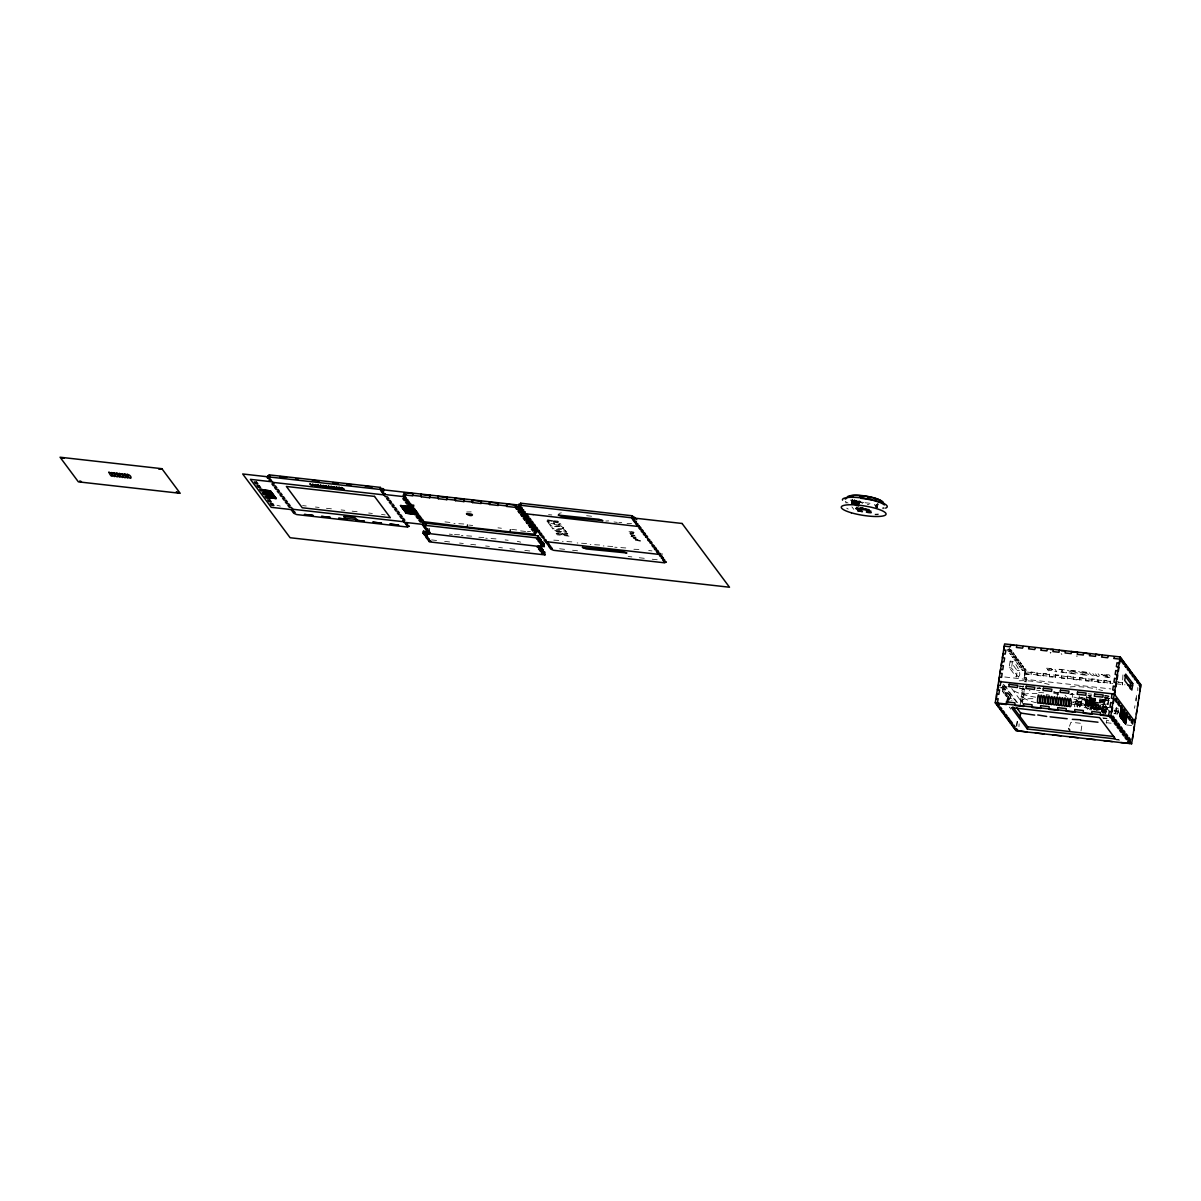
<?xml version="1.0" encoding="UTF-8"?>
<svg xmlns="http://www.w3.org/2000/svg" width="1201" height="1201" viewBox="0 0 1201 1201"><rect width="100%" height="100%" fill="white"/><g stroke="black" fill="none" stroke-linecap="round" stroke-linejoin="round"><path stroke-width="0.75" stroke-dasharray="5 3.75" d="M1009.17 699.207L1008.93 698.877M1009.35 707.074L1009.591 707.404M1009.831 707.719L1010.071 708.035M1010.296 708.35L1010.356 709.19M1095.567 709.626L1096.363 703.756L1095.282 702.285L1094.186 707.764L1095.567 709.626L1097.984 709.896L1098.78 704.026L1097.699 702.555L1095.282 702.285M852.2 499.166C850.263 504.78 852.47 500.427 854.451 504.915M851.734 503.354L852.215 499.526M851.869 503.564L852.44 499.931M852.064 503.759L852.65 500.141M852.32 503.985L852.89 500.352M852.62 504.195L853.205 500.562M852.98 504.405L853.551 500.787M853.386 504.63L854.241 499.181M853.836 504.855L854.692 499.406M854.331 505.081L855.202 499.631M854.872 505.306L855.743 499.856L860.306 501.252L861.087 502.664M855.457 505.516L856.328 500.081M856.088 505.741L856.944 500.292M856.748 505.951L857.604 500.502M857.439 506.161L858.295 500.712M858.16 506.372L859.015 500.922M858.91 506.567L859.766 501.117M875.679 508.038L876.415 504.375M876.235 507.903L876.805 504.27M876.58 507.783L877.15 504.15M876.88 507.663L877.451 504.03L878.216 504.825A18.345 3.843 9 0 0 879.778 504.675M877.12 507.528L877.691 503.895M877.3 507.377L878.006 503.579M1010.732 649.441L1010.386 651.618L1008.179 651.377L1008.525 649.186L1010.732 649.441L1011.903 651.017L1011.557 653.209L1009.365 652.954L1009.711 650.777L1011.903 651.017M1002.43 691.266L1002.775 689.089L1004.982 689.344L1004.637 691.521L1002.43 691.266L1003.766 693.067L1005.958 693.307L1006.303 691.13L1004.111 690.875L1003.766 693.067M1009.546 647.864L1009.2 650.041L1007.008 649.786L1008.179 651.377M1013.074 652.608L1012.728 654.785L1010.536 654.53L1010.882 652.353L1013.074 652.608L1014.26 654.185L1013.914 656.362L1011.707 656.121L1012.053 653.945L1014.26 654.185M1005.102 694.854L1005.447 692.677L1007.639 692.917L1007.294 695.109L1005.102 694.854L1006.438 696.655L1008.63 696.895L1008.975 694.718L1006.783 694.463L1006.438 696.655M1015.43 655.761L1015.085 657.953L1012.893 657.698L1013.239 655.521L1015.43 655.761L1016.601 657.352L1016.256 659.529L1014.064 659.289L1014.41 657.097L1016.601 657.352M1006.513 703.261L1007.684 696.46L1006.993 702M1007.234 702.315L1008.119 696.265L1010.311 696.505L1009.966 698.682L1007.774 698.442M1007.474 702.645L1007.984 697.616M1007.699 702.96L1008.645 697.736L1007.939 703.276M1009.095 700.228L1009.44 698.051L1011.647 698.306M1017.787 658.929L1017.442 661.105L1015.235 660.865L1015.581 658.688L1017.787 658.929L1018.958 660.505L1018.613 662.697L1016.421 662.442L1016.767 660.265L1018.958 660.505M1020.129 662.096L1019.784 664.273L1017.592 664.033L1017.938 661.841L1020.129 662.096L1021.315 663.673L1020.97 665.849L1018.763 665.609L1019.109 663.432L1021.315 663.673M1022.486 665.249L1022.141 667.441L1019.949 667.186L1020.295 665.009L1022.486 665.249L1023.672 666.84L1023.327 669.017L1021.12 668.777L1021.466 666.585L1023.672 666.84M1024.843 668.417L1024.498 670.593L1022.306 670.353L1022.652 668.176L1024.843 668.417L1026.014 669.993L1025.669 672.185L1023.477 671.929L1023.822 669.753L1026.014 669.993M1016.361 725.869L1017.052 721.501L1019.244 721.756L1018.958 726.65M1022.952 701.444L1020.355 700.663L1020.97 696.79L1023.552 697.556L1020.97 696.79M1023.552 697.556L1024.168 693.683L1021.586 692.902L1022.201 689.029L1024.393 689.269M1026.014 682.048L1026.63 678.175L1024.033 677.394L1024.993 671.329M1016.752 726.395L1017.908 719.129M1020.129 705.077L1023.207 685.681M1021.601 701.129L1022.441 695.889M1024.183 690.56L1022.546 700.904L1020.355 700.663M1110.144 680.922L1110.189 683.639L1110.144 680.922L1104.064 680.246L1104.109 682.949L1098.029 682.273L1097.984 679.556L1091.904 678.865L1091.949 681.583L1085.869 680.892L1085.824 678.19L1079.729 677.499L1079.789 680.216L1073.709 679.526L1073.649 676.809L1067.569 676.133L1067.614 678.835L1061.534 678.16L1061.489 675.442L1055.409 674.752L1055.454 677.469L1049.374 676.794L1049.329 674.076L1043.249 673.386L1043.294 676.103L1037.214 675.412L1037.169 672.71L1031.074 672.02L1031.134 674.737L1025.053 674.046L1023.477 671.929M1031.134 674.737L1031.074 672.02M1037.169 672.71L1037.214 675.412M1043.249 673.386L1043.294 676.103M1049.329 674.076L1049.374 676.794M1055.409 674.752L1055.454 677.469M1057.496 695.769L1058.306 692.196M1061.489 675.442L1061.534 678.16M1067.569 676.133L1067.614 678.835M1073.649 676.809L1073.709 679.526M1072.238 697.436L1072.793 693.953A23.945 5.014 9 0 1 1071.802 693.577M1069.475 726.26L1070.962 722.251L1081.155 723.332L1082.011 724.638L1081.11 730.418A1.561 1.486 -36.6 0 1 1080.9 730.974M1075.255 701.849L1074.415 707.074A23.945 5.014 9 0 1 1076.621 705.452L1077.417 700.213M1079.729 677.499L1079.789 680.216M1076.396 699.643L1075.225 707.104A22.684 4.759 9 0 1 1107.382 707.929M1077.552 706.278L1078.543 699.988M1108.103 707.764A23.945 5.014 9 0 0 1081.185 704.732L1072.538 702.135L1078.528 701.159L1079.369 695.934M1079.684 706.623L1081.155 697.316M1081.185 704.732L1082.011 699.492L1073.364 696.895M1085.824 678.19L1085.869 680.892M1105.025 697.961C1108.283 708.17 1091.844 699.327 1089.637 701.819L1088.947 706.233L1091.679 709.911L1087.686 709.461L1084.953 705.783L1086.5 695.919M1093.495 709.911L1093.375 706.834L1085.659 703.486L1086.5 697.316M1085.794 703.696C1081.561 693.307 1101.362 702.42 1094.306 708.83M1085.989 703.906L1086.815 697M1086.244 704.116L1087.1 698.667M1086.545 704.326L1087.415 698.877M1086.905 704.552L1087.761 699.102M1087.31 704.762L1088.166 699.327M1087.761 704.987L1088.616 699.537M1091.904 678.865L1091.949 681.583M1087.686 709.461L1089.742 696.295L1091.409 696.205L1090.013 705.873M1088.797 705.437L1090.133 696.265M1089.892 701.669L1090.748 696.22M1089.382 705.663L1090.253 700.213M1089.923 708.875C1091.454 703.876 1095.177 708.86 1095.717 710.061M1090.673 706.083L1091.799 698.021M1091.949 701.669L1092.52 698.036M1091.364 706.293L1092.219 700.859M1092.174 703.276C1088.061 709.401 1097.879 707.599 1093.751 703.351C1091.199 702.69 1092.955 704.281 1094.381 703.651M1092.7 701.684L1093.27 698.051M1091.919 708.44L1092.94 701.054M1093.465 701.729L1094.036 698.096M1092.835 706.698L1093.691 701.249M1093.375 706.834L1094.231 701.384M1093.165 708.98C1091.334 700.303 1100.431 708.965 1094.486 708.935M1094.261 701.789L1094.832 698.156M1097.984 679.556L1098.029 682.273M1095.072 701.849L1095.642 698.216M1097.008 710.677L1097.564 707.464A20.507 4.294 9 0 1 1079.849 702A20.507 4.294 9 0 1 1084.353 698.066M1099.26 702.39L1099.846 698.757M1098.75 710.016C1098.149 704.402 1107.337 710.512 1101.872 710.812M1100.116 702.54L1100.686 698.907M1104.064 680.246L1104.109 682.949M1102.428 708.26C1095.192 707.959 1106.196 699.072 1102.473 708.095M1100.957 702.69L1101.527 699.057M1101.782 702.855L1102.353 699.222M1102.593 703.035L1103.164 699.402M1101.872 709.956C1103.509 698.847 1106.361 713.979 1102.353 709.821M1103.389 703.216L1103.959 699.582M1103.944 703.426L1106.872 707.344L1106.166 711.758L1103.254 707.839L1104.47 703.486M1104.154 703.411L1104.74 699.778M1101.752 711.818A18.345 3.843 9 0 0 1105.16 712.103L1105.325 708.8L1093.886 707.524M1102.173 712.748C1106.812 714.475 1104.86 708.83 1101.422 709.656M1105.265 713.229L1106.646 708.515A20.507 4.294 9 0 0 1107.847 708.575M1105.355 714.265L1105.325 708.8M1105.971 708.455L1105.701 713.124L1104.74 712.568A20.507 4.294 9 0 1 1102.188 712.328M1109.859 712.178L1106.947 708.26L1108.508 698.397L1105.34 698.051M1108.283 704.717L1108.508 698.397M1106.541 723.197L1106.481 720.48L1109.904 720.87M1115.879 712.553L1117.35 703.246M1122.304 682.288L1122.365 685.005L1122.304 682.288L1116.224 681.613M1118.011 712.914L1118.506 709.776M1134.525 708.26L1134.945 705.678M1135.756 700.498L1136.777 694.043M1137.812 687.572L1137.797 690.695M1136.161 701.039L1136.176 697.916M1097.984 709.896L1096.603 708.035L1097.699 702.555M1122.92 674.917L1122.65 680.517M1095.928 705.813L1093.721 705.452M1097.564 707.464L1097.444 707.914A22.684 4.759 9 0 1 1077.852 701.864A22.684 4.759 9 0 1 1082.837 697.511M1098.63 709.851L1100.897 709.641M1103.073 704.687L1100.867 704.326M1104.635 706.788L1102.428 706.428M1105.22 711.668L1101.737 711.517M1105.055 712.763L1103.103 711.848M1010.161 661.105L1009.155 667.441L1016.301 677.034L1017.292 670.713L1010.161 661.105L1012.533 661.451C1015.055 661.331 1025.144 678.1 1016.121 676.929M1090.133 707.659L1094.862 708.29M1098.84 708.635L1103.569 709.281L1102.623 709.746M629.699 533.094L633.543 533.739L629.594 532.959M1095.282 709.386L1094.351 709.386M1069.791 694.418L1072.793 693.953M1090.508 708.59L1091.559 708.59M635.284 539.279L635.824 539.339M1051.025 652.428L1050.154 652.488L1050.635 653.224M1106.346 708.98L1107.472 709.055M561.317 512.827L558.885 513.473M1102.008 710.587L1105.13 711.382M863.774 502.423L861.357 502.153L862.438 503.624M870.019 503.294L854.962 501.598L858.46 505.366M586.628 515.679L592.048 516.295M608.682 520.904L605.799 521.069M621.758 522.375L618.875 522.54M548.587 514.629L551.86 514.989M613.981 521.985L617.254 522.36M627.057 523.471L631.561 523.486M634.969 535.571L630.465 534.115L634.338 535.391L631.426 535.421L634.774 535.316M302.592 505.591L306.255 505.996M315.443 507.032L319.106 507.438M326.447 508.278L331.956 508.894M341.129 509.93L344.807 510.335M352.148 511.161L359.489 511.986M368.662 513.022L372.34 513.443M381.513 514.478L385.176 514.884M444.97 521.88L450.09 522.45M463.781 523.996L453.918 523.366M497.98 527.84L501.402 528.23M511.671 529.386L516.79 529.971M530.482 531.503L527.449 531.653M469.306 525.107L472.729 525.483M520.603 530.887L525.738 531.458M277.026 505.261L280.343 506.116M558.78 540.405L551.004 540.015M571.856 541.876L562.443 541.306M586.568 543.543L577.156 542.957M599.644 545.014L590.231 544.428M612.72 546.485L603.307 545.915M625.796 547.956L614.762 547.191M638.887 549.427L632.732 549.217M648.69 550.538L651.963 550.899M459.518 534.775L453.828 534.625M471.678 536.141L461.424 535.481M483.838 537.523L475.116 537.027M495.998 538.889L485.759 538.213M505.126 539.91L508.173 540.255M517.286 541.291L520.724 542.161M449.264 534.115L452.312 534.445M559.606 548.782L565.176 549.397M572.577 550.238L578.146 550.869M628.168 556.498L631.861 556.919M639.277 557.744L644.832 558.375M652.248 559.216L659.664 560.041M431.609 539.91L437.194 540.54M444.655 541.381L450.24 542.011M459.563 543.062L463.286 543.483M470.747 544.323L476.332 544.954M485.654 545.99L489.377 546.41M498.7 547.461L502.423 547.881M509.885 548.722L515.469 549.352M524.792 550.403L530.392 551.034M1076.291 656.106L1077.387 656.076M1009.29 667.756L1011.497 667.996L1018.493 677.274M1017.157 670.383L1019.364 670.638M1110.535 681.462L1025.399 671.869L1023.822 681.808L1025.624 681.522L1026.855 673.761L1008.029 648.465M1118.146 682.318L1122.71 682.829M1024.648 673.521L1112.847 683.444M1115.879 683.789L1125.007 684.825M1024.033 677.394L1026.63 678.175M1004.787 676.989L1110.91 688.939M1019.784 686.086L1023.207 686.462M1036.898 688.008L1040.306 688.398M1088.196 693.788L1091.619 694.178M1105.295 695.709L1108.718 696.1M1018.508 686.086L1024.093 686.717M1037.124 688.173L1040.847 688.593M1104.154 695.724L1109.739 696.355M1002.34 686.341L1007.474 686.912M1019.439 688.263L1024.573 688.834M1036.553 690.185L1039.961 690.575M1053.652 692.121L1058.772 692.692M1070.752 694.043L1074.174 694.433M1087.851 695.964L1091.274 696.355M1104.95 697.886L1110.084 698.472M1001.454 687.302L1003.646 687.542L1003.3 689.734L1001.109 689.479M1024.783 689.809L1022.201 689.029M999.772 687.693L1001.964 687.933L1011.302 700.483M1021.586 692.902L1024.168 693.683M1096.363 703.756L1098.78 704.026M1106.872 707.344L1110.55 707.764M1084.953 705.783L1088.947 706.233M1103.254 707.839L1106.947 708.26M1094.186 707.764L1096.603 708.035M1101.677 710.842L1104.95 711.202M1102.743 712.358L1106.466 712.778M1113.912 713.619L1117.636 714.04M1102.848 717.853L1106.722 718.288M1103.239 718.378L1107.112 718.814M1106.136 722.657L1111.27 723.242M1126.658 724.969L1131.792 725.554M1113.988 739.08L1120.818 739.861M1116.089 739.816L1119.512 740.191M636.695 539.204L638.151 539.94L634.023 538.904L636.35 539.399M471.182 511.881L466.724 512.001M1095.162 703.456L1094.666 703.351A18.345 3.843 9 0 1 1081.711 696.64M860.952 502.123L860.351 501.988A16.304 3.423 9 0 1 853.386 499.946M1094.877 702.255L1094.276 702.12A16.304 3.423 9 0 1 1083.812 698.171M1092.069 708.56L1090.088 707.779M1073.919 699.162L1077.447 700.213A23.945 5.014 9 0 0 1090.193 709.01M1069.596 703.351L1076.621 705.452M1053.487 693.007L1058.651 694.568M869.104 504.42L867.317 504.405M1012.533 661.451L1011.497 667.996M876.82 505.861L874.358 504.57L876.625 507.633M1095.327 709.221L1096.423 710.407M1103.524 710.527L1098.795 708.77M1061.189 653.584L1061.864 654.485M1089.637 701.819L1092.385 705.497L1088.376 705.047L1086.304 702.27L1085.569 703.291M1009.365 652.954L1010.536 654.53M1011.707 656.121L1012.893 657.698M1014.064 659.289L1015.235 660.865M1016.421 662.442L1017.592 664.033M1018.763 665.609L1019.949 667.186M1021.12 668.777L1022.306 670.353M1011.707 688.578L1022.697 703.351M1004.291 684.96L1017.472 702.675M1003.12 684.195L1017.337 703.306M1002.85 685.666L1012.728 698.952M1002.46 686.011L1012.953 700.123M851.929 506.867L853.761 509.314M661.796 553.361L662.502 554.307M884.086 507.453A20.507 4.294 9 0 1 882.465 507.993M848.071 503.069A20.507 4.294 9 0 1 845.309 501.372M878.306 513.998A18.345 3.843 9 0 1 874.974 514.208M848.206 509.059A18.345 3.843 9 0 1 846.72 508.143M884.326 508.503A22.684 4.759 9 0 1 882.705 508.789M846.285 503.069A22.684 4.759 9 0 1 845.504 502.679M859.601 502.979A18.345 3.843 9 0 1 850.323 500.051M878.276 514.689A20.507 4.294 9 0 1 875.214 514.779M1113.988 710.301A18.345 3.843 9 0 1 1114.078 713.754M1079.699 707.134A18.345 3.843 9 0 1 1088.616 704.852A18.345 3.843 9 0 1 1107.757 707.854M1115.264 710.046A20.507 4.294 9 0 1 1114.693 714.55M1077.702 707.149A20.507 4.294 9 0 1 1086.425 704.266A20.507 4.294 9 0 1 1107.802 707.329M1117.005 707.974A20.507 4.294 9 0 1 1115.699 708.26M1087.415 697.991A20.507 4.294 9 0 1 1096.003 698.577M1102.608 699.613A20.507 4.294 9 0 1 1108.808 701.039M1118.251 708.635A22.684 4.759 9 0 1 1115.714 709.025M1087.445 697.451A22.684 4.759 9 0 1 1091.439 697.661M1104.44 699.507A22.684 4.759 9 0 1 1109.859 700.814M1114.348 710.106A22.684 4.759 9 0 1 1118.251 712.028M1088.136 695.529A18.345 3.843 9 0 1 1091.139 695.574M1104.98 697.451A18.345 3.843 9 0 1 1109.229 698.547M1088.661 695.409A16.304 3.423 9 0 1 1091.214 695.394M1104.455 697.09A16.304 3.423 9 0 1 1109.093 698.321M1105.445 713.109A22.684 4.759 9 0 1 1102.623 712.854M1115.654 710.106A23.945 5.014 9 0 1 1118.266 711.262M1022.261 702.63A23.945 5.014 9 0 1 1036.178 698.832M1107.787 703.951A23.945 5.014 9 0 1 1078.528 701.159M1066.443 696.535A23.945 5.014 9 0 1 1065.077 695.124M1105.145 696.97A23.945 5.014 9 0 1 1109.484 698.877M1035.592 697.18A23.945 5.014 9 0 1 1012.188 688.999M1038.82 687.557A23.945 5.014 9 0 1 1040.261 687.828M1053.832 691.596A23.945 5.014 9 0 1 1058.351 694.043M1036.043 702.735A23.945 5.014 9 0 1 1022.426 695.964A23.945 5.014 9 0 1 1037.003 693.593M1046.236 694.613A23.945 5.014 9 0 1 1049.149 695.094M1118.521 711.412A23.945 5.014 9 0 1 1114.168 711.803M1106.601 711.577A23.945 5.014 9 0 1 1101.632 711.067M1095.102 710.046A23.945 5.014 9 0 1 1094.381 709.911M1082.011 699.492A23.945 5.014 9 0 1 1107.592 702.21M1109.424 698.577A23.945 5.014 9 0 1 1104.665 699.042M1095.717 698.697A23.945 5.014 9 0 1 1087.055 697.541M1070.181 686.972A23.945 5.014 9 0 1 1096.723 689.134M1098.765 689.599A23.945 5.014 9 0 1 1102.593 690.635M1043.609 692.812A23.945 5.014 9 0 1 1035.697 691.836M1029.963 690.77A23.945 5.014 9 0 1 1029.257 690.62M1023.988 689.299A23.945 5.014 9 0 1 1019.484 687.828M1019.214 680.817A23.945 5.014 9 0 1 1043.219 683.024M1044.6 683.339A23.945 5.014 9 0 1 1049.179 684.51M553.631 521.264L558.09 522.195L553.631 521.264M563.464 534.475L567.908 535.406L563.464 534.475M631.125 536.277L636.23 537.252L631.125 536.277M1047.497 669.482L1048.383 670.804L1052.977 670.083L1053.983 671.434L1056.79 671.749L1054.523 668.702L1046.641 668.206L1050.034 669.588L1047.497 669.482M1049.419 668.627L1052.722 669.738L1049.419 668.627M1104.049 674.782L1107.352 675.893L1104.049 674.782M555.838 531.142L567.803 533.544C555.898 534.325 546.065 527.674 566.287 531.503L566.782 532.178L555.838 531.142M557.849 533.845L562.293 534.775L557.849 533.845M630.225 533.109L631.291 533.319L630.225 533.109M1096.903 675.653L1094.291 675.472L1092.34 672.965L1089.547 672.65C1089.877 676.643 1103.554 678.67 1097.954 673.596L1095.147 673.281L1096.903 675.653M1101.272 674.361L1104.68 675.758L1102.383 675.878L1103.689 676.854L1111.42 677.904L1109.154 674.857L1101.272 674.361M636.455 538.228L633.347 538.003L637.281 538.679L632.957 537.493L636.455 538.228M556.213 533.244L557.204 534.835L569.814 536.246L566.602 534.07L556.213 533.244M1097.414 708.77L1095.973 708.995L1097.414 708.77M552.73 520.694L545.87 519.583L552.475 521.564L546.875 520.934L547.386 521.609L559.981 523.035L557.789 521.114L552.73 520.694M1105.22 676.043L1108.373 677.259L1105.22 676.043M560.852 525.933L552.055 526.173L549.653 524.657L551.154 526.699L561.362 526.593L563.764 528.11L560.852 525.933M562.879 528.635L554.066 528.89L551.664 527.374L553.181 529.401L563.374 529.311L565.776 530.827L562.879 528.635M549.277 522.45L547.881 522.285L549.142 523.981L561.753 525.407L560.492 523.711L559.096 523.546L559.846 524.567L553.736 523.261L554.231 523.936L550.028 523.456L549.277 522.45M633.978 532.268L628.108 531.608L633.978 532.268M640.418 540.93L634.548 540.27L640.418 540.93M1064.326 669.813L1057.315 669.017L1061.759 669.828L1062.525 670.849L1059.717 670.533L1063.531 672.2L1059.582 672.065L1066.593 672.86L1064.326 669.813M1075.526 671.074L1067.119 670.128L1074.745 673.461C1052.451 670.969 1095.222 677.694 1070.166 670.774L1075.526 671.074M1086.74 672.335L1078.333 671.389L1085.944 674.737C1063.651 672.23 1106.421 678.955 1081.38 672.035L1086.74 672.335"/><path stroke-width="1.5" d="M1068.62 728.572L1069.851 730.193M267.433 477.878L267.778 475.686L269.97 475.941L269.189 474.875L380.342 487.396L380.792 490.639L383.78 491.945L381.588 491.704L382.368 492.77L385.356 494.076L383.164 493.836L385.281 496.689L387.488 496.929L388.809 498.73L386.617 498.475L387.953 500.277L390.145 500.517L391.481 502.303L389.289 502.063L390.625 503.85L392.817 504.105L394.153 505.891L391.946 505.651L393.282 507.438L395.474 507.693L396.81 509.479L394.619 509.224L395.955 511.025L398.147 511.266L399.483 513.067L397.291 512.812L398.612 514.613L400.819 514.854L402.155 516.655L399.948 516.4L401.284 518.186L403.476 518.442L404.812 520.228L402.62 519.988L404.737 522.84L407.724 524.146L405.533 523.906L406.328 524.972L409.316 526.278L407.109 526.023L407.905 527.089L296.737 514.568L293.75 513.262L292.954 512.196L295.161 512.437L292.173 511.131L291.378 510.065L293.584 510.32L291.453 507.468L289.261 507.212L287.925 505.426L290.117 505.666L288.78 503.88L286.589 503.624L285.253 501.838L287.459 502.093L286.123 500.292L283.916 500.051L282.595 498.25L284.787 498.505L283.451 496.704L281.259 496.463L279.923 494.677L282.115 494.917L280.794 493.131L278.587 492.875L277.251 491.089L279.458 491.329L278.122 489.543L275.93 489.287L274.594 487.501L276.785 487.741L275.449 485.955L273.258 485.714L271.921 483.913L274.128 484.168L271.996 481.301L269.009 479.995L271.201 480.25L270.42 479.184L267.433 477.878L269.625 478.118L269.189 474.875M380.342 487.396L380.792 490.639M382.984 490.894L383.329 488.702L381.137 488.462M406.253 497.799L405.908 499.991L408.1 500.232L403.236 496.403L403.581 494.227L405.773 494.467M404.106 494.857L404.452 492.68L412.994 493.641L412.649 495.818L404.106 494.857L405.428 496.644L403.236 496.403M413.429 507.407L413.775 505.216L411.583 504.975L411.237 507.152L413.429 507.407L412.093 505.606L409.901 505.366L408.565 503.579L408.91 501.387M417.438 512.782L415.231 512.527L413.895 510.74L414.24 508.563M419.584 515.724L419.239 517.916L421.431 518.156L420.095 516.37L417.903 516.115L416.567 514.328L416.912 512.151M421.206 496.779L421.146 494.076L421.206 496.779L429.748 497.754L429.703 495.037L429.748 497.754M427.001 528.515L426.655 530.692L428.847 530.947L425.95 529.761L425.244 528.815L427.436 529.056L424.538 527.87L423.833 526.924L426.04 527.164L423.142 525.978L422.782 522.855L538.333 535.871L538.694 538.994L536.502 538.739L539.399 539.94L540.105 540.885L537.898 540.63L540.795 541.831L541.501 542.777L539.309 542.522L542.912 544.654L540.705 544.413L541.411 545.359L544.308 546.545L538.183 545.855L539.324 547.341L537.132 547.086L540.03 548.287L540.735 549.232L538.543 548.977L541.441 550.178L542.146 551.124L539.94 550.869L542.837 552.07L543.543 553L541.351 552.76L544.954 554.892L429.388 541.876L428.697 540.93L430.889 541.186L427.991 539.985L427.286 539.039L429.478 539.294L426.58 538.108L425.875 537.162L428.081 537.402L424.478 535.271L426.67 535.511L427.016 533.334M423.067 533.379L423.413 531.202L429.553 531.893L430.258 532.839L428.051 532.583L429.147 534.07L423.067 533.379L426.67 535.511M423.773 534.325L423.413 531.202M426.58 538.108L426.925 535.916M428.847 530.947L429.192 528.77M438.305 498.715L438.26 495.998L438.305 498.715L446.847 499.676L446.802 496.959L446.847 499.676M455.404 500.637L455.359 497.92L455.404 500.637L463.961 501.598L463.901 498.895L463.961 501.598M510.35 529.731L510.005 531.908L467.249 527.089L467.594 524.912M472.503 502.558L472.458 499.856L472.503 502.558L481.061 503.534L481.406 501.342L472.849 500.382M489.603 504.495L489.558 501.778L489.603 504.495L498.16 505.456L498.115 502.739L498.16 505.456M506.717 506.417L506.657 503.699L506.717 506.417L515.259 507.377L516.595 509.179L518.787 509.419L520.123 511.206L517.931 510.965L519.267 512.752L521.459 513.007L522.795 514.794L520.588 514.553L521.925 516.34L524.131 516.595L525.453 518.382L523.261 518.141L524.597 519.928L526.789 520.168L528.125 521.97L525.933 521.714L527.269 523.516L529.461 523.756L530.797 525.558L528.59 525.302L529.926 527.089L532.118 527.344L533.454 529.131L531.262 528.89L532.598 530.677L534.79 530.932L536.126 532.719L533.935 532.478L535.256 534.265L510.005 531.908M515.259 507.377L515.604 505.201L507.062 504.24M516.595 509.179L516.94 506.987L515.604 505.201M526.593 513.878L523.696 512.692L522.99 511.746L525.197 511.986L522.285 510.8L521.594 509.855L523.786 510.11L520.889 508.909L520.183 507.963L522.375 508.218L519.478 507.017L519.117 503.895L519.823 504.84M518.787 509.419L519.132 507.242L516.94 506.987M635.389 517.856L631.786 515.724L520.618 503.204L520.979 506.327L518.772 506.071M519.267 512.752L519.613 510.575L521.804 510.83L523.141 512.617L522.795 514.794M520.123 511.206L520.468 509.029L519.132 507.242M521.459 513.007L521.804 510.83M521.925 516.34L522.27 514.163L524.477 514.403L525.798 516.205L525.453 518.382M524.131 516.595L524.477 514.403M524.597 519.928L524.942 517.751L527.134 517.991L528.47 519.778L528.125 521.97M526.789 520.168L527.134 517.991M527.269 523.516L527.614 521.324L529.806 521.579L531.142 523.366L530.797 525.558M529.461 523.756L529.806 521.579M529.926 527.089L530.272 524.912L532.463 525.167L533.799 526.954L533.454 529.131M532.118 527.344L532.463 525.167M532.598 530.677L532.944 528.5L535.136 528.74L536.472 530.542L536.126 532.719M534.79 530.932L535.136 528.74M535.256 534.265L535.601 532.088M538.694 538.994L538.333 535.871M538.603 541.576L538.949 539.399M539.399 539.94L539.744 537.763L540.105 540.885M539.249 549.923L539.594 547.746L541.786 547.986L542.146 551.124M540.795 541.831L541.141 539.639L541.501 542.777M540.03 548.287L540.375 546.11L540.735 549.232M541.411 545.359L541.756 543.182L543.963 543.422L544.308 546.545M542.206 543.708L542.552 541.531L542.912 544.654M541.441 550.178L541.786 547.986M542.056 553.706L542.402 551.529M543.618 545.599L543.963 543.422M542.837 552.07L543.182 549.878L540.99 549.638M543.543 553L543.182 549.878M544.248 553.946L544.593 551.769L544.954 554.892M631.786 515.724L632.131 518.847L635.044 520.033L632.837 519.793L633.543 520.739L636.44 521.925L634.248 521.684L634.954 522.63L637.851 523.816L635.644 523.576L636.35 524.507L639.247 525.708L637.055 525.453L637.761 526.398M995.269 702.81L1004.606 643.916L1120.158 656.932L1140.95 684.885L1131.627 743.779L1016.061 730.763L995.269 702.81L1110.835 715.826L1131.627 743.779M996.59 697.526L996.665 694.088L998.857 694.343L999.547 689.975L997.355 689.719M997.746 690.26L998.046 685.366L1000.238 685.606L1000.928 681.252M1016.767 645.282L1016.421 647.474L1022.501 648.15L1023.252 646.498M1008.014 717.297L1007.669 719.474L1009.861 719.729L1008.54 717.928L1006.333 717.688M1010.687 720.885L1010.341 723.062L1012.533 723.302L1011.197 721.516L1009.005 721.276M1019.934 717.387L1020.625 713.034L1034.707 715.105M1027.32 728.992L1011.482 707.674L1099.576 717.613L1115.429 738.915L1027.32 728.992L1027.666 726.8L1012.878 706.924M1059.342 650.086L1058.997 652.263L1052.917 651.573L1053.262 649.396L1050.62 649.591M1071.502 651.452L1071.157 653.629L1065.077 652.954L1065.422 650.762L1061.264 650.792M1112.096 693.773L1111.405 698.126L1113.988 698.907L1113.297 703.276L1110.715 702.495L1110.024 706.864L1112.606 707.644L1111.916 711.998L1109.334 711.217L1108.643 715.586L1110.37 717.913L1112.561 718.153L1112.907 715.976L1114.243 717.763L1113.897 719.954L1111.691 719.699L1113.027 721.486L1115.234 721.741L1115.579 719.564L1116.9 721.351L1116.555 723.527L1114.363 723.287L1115.699 725.074L1117.891 725.329L1118.236 723.137L1119.572 724.939L1119.227 727.115L1117.035 726.875L1118.356 728.662L1120.563 728.902L1120.908 726.725L1122.244 728.527L1121.899 730.703L1119.692 730.448L1121.028 732.25L1123.22 732.49L1123.566 730.313L1124.902 732.1L1124.556 734.291L1122.365 734.036L1123.701 735.838L1125.892 736.078L1126.238 733.901L1127.574 735.688L1127.229 737.864L1125.037 737.624L1126.358 739.411L1128.565 739.666L1128.91 737.489L1130.246 739.276L1129.886 741.452L1127.694 741.212L1129.42 743.539M1110.835 715.826L1120.158 656.932M1114.678 694.553L1115.294 690.665L1112.711 689.899L1113.312 686.011L1115.909 686.792L1116.525 682.919L1113.928 682.138L1114.543 678.265L1117.14 679.03L1117.756 675.157L1115.159 674.377L1115.774 670.503L1118.371 671.284L1118.987 667.396L1116.39 666.63L1117.005 662.742L1119.602 663.522L1120.563 657.472M1121.734 659.049L1121.389 661.226L1119.812 659.109L1113.732 658.433L1114.468 656.782M1122.905 660.625L1122.56 662.817L1123.746 664.393L1124.091 662.216L1121.884 661.961M1125.262 663.793L1124.917 665.97L1126.088 667.561L1126.433 665.369M1128.79 668.537L1128.445 670.713L1127.274 669.137L1127.619 666.96L1125.412 666.705M1129.961 670.113L1129.616 672.305L1130.802 673.881L1131.147 671.704M1132.318 673.281L1131.973 675.457L1133.159 677.049L1133.504 674.857M1134.675 676.448L1134.329 678.625L1135.5 680.201L1135.846 678.025M1137.032 679.601L1136.686 681.793L1137.857 683.369L1138.203 681.192M1139.374 682.769L1139.028 684.945L1140.605 687.062M1134.675 721.441L1135.696 718.093M1140.56 684.345L1139.989 690.935M1130.261 688.758L1130.651 683.474L1124.661 675.292M856.403 507.423L859.421 508.608M868.698 509.614L867.497 509.509M861.552 510.74L860.351 510.635M859.631 496.103L864.51 496.553M866.972 509.509L864.735 509.584L869.554 510.515L864.87 508.639M859.826 510.635L857.589 510.71L862.423 511.641L857.724 509.749M868.533 511.611C860.171 511.926 879.477 514.268 866.852 511.056M869.059 511.626L870.92 511.086M279.833 476.557L286.679 477.337M298.644 478.689L295.626 478.824M312.335 480.22L319.166 481M332.857 482.532L338.382 483.643M351.668 484.649L346.939 484.603M365.344 486.195L372.19 486.96M280.238 477.097L283.661 477.473M333.247 483.072L336.67 483.448M421.551 494.602L430.093 495.563M438.65 496.523L447.207 497.499M455.749 498.46L464.307 499.421M489.948 502.303L498.505 503.279M412.258 495.292L420.8 496.253M429.358 497.214L437.915 498.175M446.457 499.136L455.014 500.111M463.556 501.072L472.113 502.033M480.67 502.994L489.212 503.955M497.769 504.915L506.312 505.891M272.387 481.841L250.424 479.364L271.216 507.317L293.179 509.794M383.554 494.362L405.533 496.839M272.792 482.367L383.945 494.887M408.565 503.579L410.772 503.82L405.908 499.991M414.765 509.194L412.574 508.954L411.237 507.152M413.895 510.74L416.101 510.995M416.567 514.328L418.759 514.568L414.285 508.608M422.767 519.958L420.56 519.703L419.239 517.916M424.103 521.744L467.249 527.089M292.789 509.254L403.956 521.774M425.679 524.041L422.782 522.855M404.347 522.315L421.926 524.282M422.437 525.032L537.988 538.048M538.243 538.453L540.45 538.694M424.118 532.148L426.31 532.388M428.757 533.529L538.633 546.395M1014.124 645.477L1010.687 644.607L1010.341 646.784L1004.261 646.093L1003.646 649.981L1005.837 650.221L1005.222 654.095L1003.03 653.854L1002.415 657.728L1004.606 657.983L1003.991 661.856L1001.799 661.616L1001.184 665.489L1003.39 665.729L1002.775 669.618L1000.568 669.362L999.953 673.251L1002.159 673.491L1001.544 677.364L999.352 677.124L999.127 681.537L1114.288 694.013L1135.08 721.966M1071.908 651.978L1077.582 652.143L1077.237 654.32L1083.317 655.01L1083.662 652.819L1088.631 653.869M1099.275 655.07L1095.837 654.2L1095.492 656.377L1089.412 655.686L1090.148 654.035M1130.516 683.159L1132.858 683.729L1131.852 690.05L1124.721 680.457L1125.712 674.136L1132.723 683.399M1128.039 685.155L1132.603 685.681M995.674 703.351L1006.423 704.552L1006.363 701.849L1014.92 702.81L1014.965 705.512L1023.522 706.488L1023.477 703.771L1032.019 704.732L1032.064 707.449L1040.621 708.41L1040.576 705.693L1049.119 706.653L1049.179 709.371L1057.721 710.331L1057.676 707.629L1066.233 708.59L1066.278 711.292L1074.82 712.268L1074.775 709.551L1083.332 710.512L1083.377 713.229L1091.934 714.19L1091.874 711.472L1100.431 712.433L1100.476 715.15L1111.225 716.366M998.331 706.924L1000.538 707.179L1001.874 708.965L999.667 708.725M1001.003 710.512L1003.195 710.767L1004.531 712.553L1002.34 712.313M1037.739 714.955L1046.672 716.442M1080.495 719.774L1072.328 719.339M1050.094 716.832L1067.194 718.753M1080.885 720.3L1097.984 722.221M1003.676 714.1L1005.868 714.34L1007.204 716.141L1004.997 715.886M1011.662 724.849L1013.869 725.104L1015.205 726.89L1012.998 726.65M1027.666 726.8L1113.928 736.528M1014.335 728.437L1016.526 728.692L1018.268 731.004M1015.671 730.238L1026.81 731.979M1131.222 743.254L1120.878 742.563M867.888 497.109L871.1 497.83M1139.374 694.824L1138.758 698.697M1108.388 656.091L1107.652 657.743L1101.572 657.067L1102.308 655.416M1138.143 702.57L1137.527 706.458M1136.927 710.331L1136.311 714.205M1134.39 726.335L1133.699 730.688M1133.008 735.057L1132.318 739.411M1047.572 649.246L1046.837 650.897L1040.757 650.206L1041.492 648.555M1112.321 741.602L1103.779 740.642M1035.412 647.879L1034.662 649.531L1028.581 648.84L1029.332 647.189M1095.222 739.681L1086.665 738.72M1078.123 737.759L1069.566 736.783M1061.023 735.823L1052.466 734.862M874.583 498.265L875.229 499.136M1043.909 733.901L1035.367 732.94M1016.631 707.644L1021.03 713.559M852.575 495.788L853.25 496.689M996.365 698.982L998.166 698.697L997.01 705.137L999.202 705.392L997.476 703.065M636.08 518.802L636.785 519.748M658.553 554.352L661.451 555.538L662.156 556.483L659.95 556.243L662.847 557.429L663.553 558.375L661.361 558.135L664.964 560.266L662.757 560.011L663.462 560.957L666.36 562.158L664.168 561.903L664.874 562.849L553.706 550.328L550.809 549.142L550.103 548.196L552.31 548.437L549.397 547.251L548.707 546.305L550.899 546.545L547.296 544.413L549.488 544.669L548.797 543.723L545.885 542.522L548.091 542.777L547.386 541.831M520.618 503.204L521.324 504.15M421.941 518.907L426.31 524.777M426.655 530.692L427.346 531.638M383.329 488.702L384.125 489.768M267.778 475.686L268.559 476.752M845.234 499.106A20.507 4.294 9 0 1 846.074 498.7M860.772 498.295A20.507 4.294 9 0 1 866.056 499.015M867.377 499.241A20.507 4.294 9 0 1 872.496 500.307M873.697 500.607A20.507 4.294 9 0 1 880.003 502.573M880.858 502.934A20.507 4.294 9 0 1 882.975 503.97M883.531 504.315A20.507 4.294 9 0 1 884.401 504.975M842.502 500.141A22.684 4.759 9 0 1 868.368 498.955A22.684 4.759 9 0 1 885.602 508.128M849.437 496.629A16.304 3.423 9 0 1 865.336 495.998A16.304 3.423 9 0 1 881.399 501.418M847.245 497.694A18.345 3.843 9 0 1 865.816 496.328A18.345 3.843 9 0 1 883.305 503.354M1119.827 716.366L1121.088 709.251L1119.827 716.366M1120.308 717.012L1121.524 709.866L1120.308 717.012M1120.788 717.643L1122.004 710.497L1120.788 717.643M1121.254 718.288L1122.515 711.157L1121.254 718.288M1121.734 718.919L1122.98 711.803L1121.734 718.919M1122.199 719.564L1123.46 712.433L1122.214 719.384M1122.68 720.195L1123.926 713.064L1122.68 720.195M1123.145 720.84L1124.406 713.709L1123.145 720.84M1123.626 721.471L1124.842 714.325L1123.626 721.471M1124.106 722.116L1125.352 714.985L1124.106 722.116M1124.571 722.747L1125.832 715.616L1124.586 722.567M1125.052 723.392L1126.298 716.261L1125.052 723.392M1125.517 724.023L1126.748 716.877L1125.517 724.023M1037.454 702.555C1042.153 707.014 1037.994 683.384 1037.454 702.555M1040.096 702.855C1044.645 707.344 1040.832 683.549 1040.096 702.855M1042.723 703.14C1047.272 707.629 1043.309 684.06 1042.723 703.14M1045.365 703.441C1049.899 707.929 1046.071 684.255 1045.365 703.441M1048.008 703.741C1052.707 708.2 1048.533 684.57 1048.008 703.741M1050.635 704.041C1055.304 708.5 1051.145 684.975 1050.635 704.041M1053.277 704.326C1057.871 708.815 1053.968 685.11 1053.277 704.326M1055.904 704.627C1060.273 709.16 1056.835 685.246 1055.904 704.627M1058.546 704.927C1063.245 709.386 1059.087 685.756 1058.546 704.927M1061.189 705.227C1065.632 709.731 1061.909 686.086 1061.189 705.227M1063.816 705.527C1068.47 709.986 1064.446 686.356 1063.816 705.527M1066.458 705.813C1071.097 710.286 1067.088 686.657 1066.458 705.813M1069.085 706.113C1073.544 710.617 1069.896 686.912 1069.085 706.113M343.696 516.58L345.648 518.412L356.832 519.478L354.82 517.631L343.726 516.535M1009.14 684.39L1008.78 686.567L1017.337 687.542L1017.682 685.351L1009.14 684.39M1026.239 686.326L1025.894 688.503L1034.436 689.464L1034.782 687.287L1026.239 686.326M1043.339 688.248L1042.993 690.425L1051.536 691.386L1051.881 689.209L1043.339 688.248M1060.438 690.17L1060.093 692.346L1068.65 693.322L1068.995 691.13L1060.438 690.17M1077.537 692.091L1077.192 694.283L1085.749 695.244L1086.094 693.067L1077.537 692.091M1094.636 694.028L1094.291 696.205L1102.848 697.165L1103.194 694.989L1094.636 694.028M1115.669 698.517L1115.324 700.708L1116.66 702.495L1117.005 700.318L1115.669 698.517M1118.341 702.105L1117.996 704.281L1119.332 706.083L1119.677 703.906L1118.341 702.105M1120.998 705.693L1120.653 707.869L1121.989 709.671L1122.334 707.479L1120.998 705.693M1123.671 709.281L1123.325 711.457L1124.661 713.244L1125.007 711.067L1123.671 709.281M1126.343 712.869L1125.998 715.045L1127.319 716.832L1127.664 714.655L1126.343 712.869M1129 716.442L1128.655 718.633L1129.991 720.42L1130.336 718.243L1129 716.442M1131.672 720.03L1131.327 722.206L1132.663 724.008L1133.008 721.816L1131.672 720.03M856.028 508.608L860.892 509.404L856.028 508.608M158.862 468.855L160.604 469.171L158.952 468.81M62.302 457.971L64.058 458.302L62.302 457.971M79.686 481.316L81.428 481.661L79.791 481.286M108.886 472.278C112.384 480.55 115.086 473.539 108.886 472.278M111.513 472.578C115.011 480.85 117.713 473.84 111.513 472.578M114.155 472.864C117.713 481.286 120.37 473.96 114.155 472.864M116.782 473.164C120.49 481.721 122.697 474.005 116.782 473.164M119.424 473.464C122.997 481.886 125.655 474.56 119.424 473.464M122.067 473.764C125.73 482.277 128.027 474.65 122.067 473.764M124.694 474.05C128.732 482.817 130.188 474.53 124.694 474.05M127.336 474.35C130.804 482.562 133.506 475.746 127.411 474.335M176.247 492.185L177.973 492.53L176.247 492.185M263.019 489.948L270.63 490.924L263.094 489.933M263.484 490.593L271.111 491.554L263.484 490.593M263.965 491.224L271.591 492.2L264.04 491.209M264.43 491.87L272.057 492.83L264.43 491.87M264.911 492.5L272.537 493.476L264.986 492.485M265.391 493.146L273.002 494.106L265.391 493.146M265.856 493.776L273.483 494.752L265.946 493.761M266.337 494.422L273.963 495.382L266.337 494.422M266.802 495.052L274.428 496.028L266.892 495.037M267.283 495.698L274.909 496.659L267.283 495.698M267.763 496.328L275.374 497.304L267.838 496.313M268.228 496.974L275.855 497.935L268.228 496.974M268.709 497.604L276.335 498.58L268.784 497.589M309.993 483.988L312.425 485.774L310.068 483.958M312.62 484.288L315.067 486.075L312.71 484.258M315.262 484.573L317.695 486.375L315.338 484.558M317.905 484.874L320.337 486.66L317.98 484.859M320.532 485.174L322.964 486.96L320.532 485.174M323.174 485.474L325.606 487.261L323.174 485.474M325.801 485.774L328.248 487.561L325.801 485.774M328.443 486.06L330.875 487.846L328.443 486.06M331.086 486.36L333.518 488.146L331.086 486.36M333.713 486.66L336.145 488.447L333.713 486.66M336.355 486.96L338.787 488.747L336.355 486.96M338.982 487.246L341.429 489.047L338.982 487.246M341.624 487.546L344.056 489.332L341.624 487.546M400.443 505.546L408.07 506.507L400.534 505.516M400.924 506.176L408.55 507.152L400.924 506.176M401.389 506.822L409.016 507.783L401.479 506.792M401.87 507.453L409.496 508.428L401.945 507.438M402.35 508.098L409.961 509.059L402.35 508.098M402.815 508.729L410.442 509.704L402.905 508.714M403.296 509.374L410.922 510.335L403.296 509.374M403.761 510.005L411.388 510.98L403.851 509.99M404.242 510.65L411.868 511.611L404.242 510.65M404.722 511.281L412.333 512.257L404.722 511.281M405.187 511.926L412.814 512.887L405.187 511.926M405.668 512.557L413.294 513.533L405.743 512.542M406.133 513.187L413.76 514.163L406.133 513.187M558.42 515.094L562.158 516.61L602.872 520.649L598.939 519.297L558.42 515.094M582.47 547.431L586.208 548.947L626.907 552.985L622.989 551.619L582.47 547.431M466.528 513.833C471.573 518.066 476.812 513.337 466.528 513.833M862.678 507.903L860.261 507.633L861.642 509.494L864.059 509.764L862.678 507.903M682.078 523.471L242.692 473.975L290.117 537.733L729.502 587.229L682.078 523.471M161.88 468.69L60.05 457.221L78.365 481.841L180.195 493.311L161.88 468.69M256.549 482.186L254.357 481.931L255.678 483.733L257.885 483.973L256.549 482.186M405.052 498.91L402.86 498.67L404.197 500.457L406.388 500.712L405.052 498.91M374.487 496.388L286.393 486.465L302.247 507.768L390.34 517.691L374.487 496.388M533.139 514.613L524.402 513.638L525.498 515.109L527.689 515.349L528.785 516.82L526.593 516.58L527.674 518.051L529.881 518.292L530.977 519.763L528.77 519.523L529.866 520.994L532.073 521.234L533.154 522.705L530.962 522.465L532.058 523.936L534.25 524.176L535.346 525.648L533.154 525.407L534.25 526.879L536.442 527.119L537.538 528.59L535.346 528.35L536.442 529.821L538.633 530.061L539.729 531.533L537.523 531.292L538.618 532.749L540.825 533.004L541.921 534.475L539.714 534.22L540.81 535.691L543.002 535.946L544.098 537.417L541.906 537.162L546.29 540.36L544.098 540.105L545.194 541.576L660.745 554.592L659.649 553.121L657.457 552.88L656.362 551.409L658.553 551.649L657.457 550.193L655.266 549.938L654.17 548.467L656.362 548.722L655.281 547.251L653.074 546.995L651.978 545.524L654.185 545.779L649.801 542.582L651.993 542.837L650.897 541.366L648.705 541.111L647.609 539.639L649.801 539.895L645.417 536.697L647.609 536.952L646.528 535.481L644.321 535.226L643.226 533.754L645.432 534.01L644.337 532.538L642.13 532.283L641.049 530.812L643.241 531.067L642.145 529.596L639.953 529.341L638.857 527.87L641.049 528.125L639.953 526.654L533.139 514.613M259.206 485.774L257.014 485.519L258.35 487.306L260.542 487.561L259.206 485.774M407.724 502.498L405.533 502.243L406.854 504.045L409.061 504.285L407.724 502.498M261.878 489.347L259.686 489.107L261.022 490.894L263.214 491.149L261.878 489.347M410.397 506.086L408.19 505.831L409.526 507.633L411.718 507.873L410.397 506.086M264.55 492.935L262.343 492.695L263.68 494.482L265.886 494.737L264.55 492.935M413.054 509.659L410.862 509.419L412.198 511.206L414.39 511.461L413.054 509.659M267.207 496.523L265.016 496.268L266.352 498.07L268.544 498.31L267.207 496.523M415.726 513.247L413.519 513.007L414.855 514.794L417.062 515.049L415.726 513.247M269.88 500.111L267.688 499.856L269.009 501.658L271.216 501.898L269.88 500.111M418.383 516.835L416.192 516.595L417.528 518.382L419.719 518.622L418.383 516.835M272.552 503.684L270.345 503.444L271.681 505.231L273.873 505.486L272.552 503.684M421.056 520.423L418.864 520.168L420.2 521.97L422.392 522.21L421.056 520.423M313.056 515.439L304.499 514.463L313.056 515.439M330.155 517.361L321.598 516.4L330.155 517.361M347.254 519.282L338.697 518.322L347.254 519.282M364.353 521.219L355.811 520.243L364.353 521.219M381.453 523.141L372.911 522.18L381.453 523.141M398.567 525.062L390.01 524.101L398.567 525.062M851.329 512.782A22.684 4.759 9 0 0 886.038 514.298A22.684 4.759 9 0 0 853.641 504.81A22.684 4.759 9 0 0 851.329 512.782"/></g></svg>
